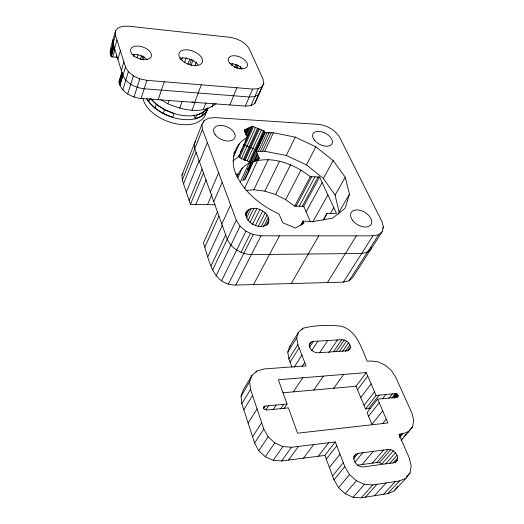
<?xml version="1.0" encoding="UTF-8"?>
<svg xmlns="http://www.w3.org/2000/svg" width="524" height="524" viewBox="0 0 524 524"><rect width="100%" height="100%" fill="white"/><g stroke="black" fill="none" stroke-linecap="round" stroke-linejoin="round"><path stroke-width="0.79" d="M113.033 39.595L113.027 43.715L122.944 75.541C126.598 83.788 135.723 87.705 144.192 88.805L249.247 96.986L254.874 96.56L258.686 94.53L260.369 91.235M117.376 57.365L111.285 56.802L110.269 53.481L110.289 49.348L115.418 31.093L117.959 28.041L122.577 26.324L128.819 26.2L229.964 37.328C237.641 38.566 245.468 42.254 249.457 49.223L263.048 79.176L263.808 83.382L254.73 103.555L250.931 105.619L245.343 106.077L141.048 98.499C131.472 97.497 120.926 92.034 118.935 81.823L121.85 72.03M267.279 224.842C274.982 213.013 250.092 200.777 245.402 214.113M246.103 212.652C244.249 223.414 263.12 232.125 268.753 221.96M265.02 132.795L264.319 131.17L252.548 126.218L244.361 129.985L247.433 137.419C234.208 143.995 230.128 160.344 235.636 173.431C243.889 192.282 260.847 205.546 279.102 214.067L282.698 222.766L295.608 228.078L303.972 222.929L303.141 221.01L312.553 221.718L332.53 218.161L345.074 208.382L349.482 194.201L345.251 177.25L333.159 160.547L315.841 146.825L295.307 137.157L273.39 132.762L265.02 132.795L256.433 151.403L264.686 151.279L286.268 155.438L306.429 164.903L323.367 178.481L335.098 195.098L339.074 212.043L338.36 214.29M406.048 478.209L399.445 480.934L372.675 484.929L364.409 484.386L356.372 480.731L349.534 474.593L344.825 466.615L335.334 441.955L324.893 455.408L334.004 479.807L338.563 487.687L345.237 493.732L353.117 497.309L361.246 497.8L387.668 493.674L394.199 490.942L406.048 478.209L410.05 472.923L411.189 465.882L409.224 457.852L398.967 434.265L402.563 433.826L408.844 431.481L412.657 426.739L413.731 420.32L411.831 412.925L395.581 376.959L391.186 370.298L385.061 365.097L377.974 361.829L370.678 360.984L367.213 361.246C361.429 348.047 357.041 330.723 341.281 326.229C328.607 324.703 315.278 325.155 302.879 328.266L298.542 332.196L289.634 346.528L287.8 352.161L288.868 358.927L291.96 367.2M397.271 460.19C398.934 454.793 393.576 449.127 388.166 449.461L358.03 453.358L355.776 454.203L354.322 455.913C352.325 461.408 357.872 467.375 363.433 466.923L393.773 462.738L395.934 461.886L397.271 460.19L395.175 462.535M376.088 395.456L366.25 372.584L356.051 386.26L365.529 408.949L376.088 395.456L395.43 393.603L396.891 394.015L397.971 395.24L398.03 396.57L397.041 397.218L377.666 399.118L367.042 412.578L371.935 424.289L382.749 410.934M217.421 211.853L203.45 242.953C209.279 260.297 212.41 285.167 235.826 285.049L343.384 282.135L349.004 280.831L352.58 277.622L382.284 231.575L383.437 227.003L381.904 221.456L339.67 137.36C335.229 129.9 327.002 125.367 318.507 124.365L214.971 117.625L208.65 118.182L204.163 120.559L201.95 124.404L181.939 175.147L182.306 180.132L190.454 204.347L215.161 204.773M350.425 347.058L349.947 348.925L348.624 350.255L346.561 350.851L317.957 352.79C313.752 352.842 309.461 349.56 309.278 345.198L309.848 343.305L311.269 341.976L313.418 341.386L341.831 339.657C345.951 339.65 350.065 342.834 350.425 347.058L347.641 351.034M371.372 247.583L370.972 249.116L367.376 252.267L361.658 253.478L251.376 254.612C241.341 254.206 231.379 248.612 227.233 239.226L194.777 148.698L194.332 143.72L195.812 141.133M110.269 53.481L115.424 35.2L115.418 31.093M110.433 53.998L113.184 44.232M110.78 55.138L113.544 45.372M111.127 56.278L113.898 46.512M111.285 56.802L114.055 47.029M114.533 48.549L116.957 40.034M112.784 56.939L114.926 49.426M116.066 57.247L116.714 54.994M117.9 59.363L120.382 50.835M121.352 70.432L123.887 61.891M119.099 82.366L122.02 72.574M119.465 83.578L122.4 73.786M119.839 84.783L122.773 74.991M120.009 85.34L125.511 67L115.424 35.2M122.78 90.036L128.354 71.709L125.511 67M133.744 56.605L134.426 54.378M137.137 57.686L138.048 54.725M127.686 94.104L133.358 75.81L128.354 71.709M140.281 59.5L141.428 55.806M141.912 59.651L143.065 55.963M193.906 115.156L195.256 118.81L202.022 116.014L206.417 111.651L207.517 108.147M143.275 59.933L144.198 56.985M134.013 97.071L139.797 78.836L133.358 75.81M287.8 352.161L296.735 337.842L298.542 332.196M141.048 98.499L146.936 80.342L252.653 89.06L258.312 88.667L262.131 86.663L263.808 83.382M150.65 98.499L156.375 104.263L164.575 109.601L174.04 113.512L172.645 117.369L163.213 113.472L155.045 108.154L148.777 101.826L149.864 98.571M155.045 108.154L156.375 104.263M158.137 99.743L164.274 81.77M180.04 59.212L180.544 57.771M181.592 59.867L182.352 57.712M163.213 113.472L164.575 109.601M216.058 103.483C202.709 115.018 182.581 109.994 167.863 103.785L169.147 100.143M184.507 62.762L186.289 57.732M187.919 64.21L189.714 59.192M324.893 455.408L281.643 460.943L273.227 460.327L265.288 456.725L258.771 450.745L254.599 443.022L241.859 403.768L241.027 396.255L249.634 381.826L251.9 375.485L256.845 370.999L263.991 368.968L306.029 365.824L297.874 344.641L296.735 337.842M189.465 64.865L191.529 59.133M191.018 65.526L193.087 59.801M241.027 396.255L243.313 389.935L251.9 375.485M194.948 65.546L196.251 61.97M179.66 108.193L182.044 101.682M194.666 102.396L201.321 84.829M192 110.328L194.994 102.416L196.605 102.357M195.256 118.81L196.716 115.005L203.502 112.228L207.353 108.422M203.214 109.817L205.998 102.684M202.022 116.014L203.502 112.228M206.417 111.651L207.904 107.879M203.286 122.78L204.163 120.559M182.306 180.132L202.447 129.369L201.95 124.404M211.945 106.909L213.353 103.359M183.557 183.845L196.114 152.425M231.765 65.67L232.669 63.404M234.411 67.485L235.63 64.472M235.885 67.622L237.103 64.616M186.334 192.105L199.087 160.717M236.887 68.5L238.112 65.493M199.506 161.883L207.366 142.567M239.763 68.768L240.686 66.515M189.157 200.489L202.107 169.141M229.807 104.944L236.927 87.763M190.454 204.347L203.495 173.012M195.812 204.439L206.168 179.896M245.343 106.077L252.653 89.06M210.334 192.085L218.652 172.841M207.478 204.642L211.978 194.299M250.931 105.619L258.312 88.667M254.73 103.555L262.131 86.663M233.828 153.185L234.47 151.718M244.367 131.138L245.003 129.69M213.746 201.602L222.209 182.385M233.324 157.344L239.422 143.497M244.826 132.657L246.424 129.042M245.599 133.45L247.832 128.387M245.599 134.596L248.474 128.092M245.913 135.022L249.116 127.797M246.673 135.814L250.518 127.155M239.494 154.331L239.036 156.25L232.918 161.012M240.136 152.884L242.075 148.534M242.717 147.087L243.686 144.912M245.625 140.57L246.267 139.122M243.568 145.253L244.21 143.812M244.852 142.364L251.92 126.507M239.036 156.25L252.548 126.218M239.573 157.586L245.049 145.325M245.101 145.331L253.472 126.605M241.21 159.126L247.04 146.157M247.092 146.163L255.496 127.456M243.496 159.224L257.52 128.308M244.066 160.311L258.437 128.694M204.845 247.112L218.927 216.045M237.123 176.398C239.743 170.221 244.472 164.615 250.97 162.453L242.664 180.466L245.029 179.575L253.361 161.589M244.957 160.685L259.36 129.081M237.752 178.003L242.396 167.791M247.243 160.783L261.378 129.932M248.874 162.316L263.402 130.784M240.156 182.418L249.044 163.075M250.099 161.975L255.705 149.785L259.36 158.569L251.337 162.61L240.483 158.084L238.944 155.32M264.319 131.17L255.758 149.785L244.145 144.945M221.796 224.062L230.606 204.93M255.863 150.041L264.43 131.426M250.374 162.65L255.987 150.467M256.092 150.598L264.672 131.983M256.321 151.154L264.908 132.539M207.963 256.374L222.268 225.372M248.33 169.887L256.616 151.967M244.492 179.85L252.817 161.864C272.781 155.523 294.553 164.215 310.306 176.693L319.575 177.014L336.519 213.451L327.028 213.32L323.053 220.283M253.59 161.353L257.238 153.473M258.424 151.272L267.043 132.683M254.199 161.327L257.526 154.154M254.815 161.294L257.815 154.842M260.467 151.207L269.113 132.644M256.773 159.938L258.443 156.355M244.61 188.391L257.749 160.279M258.404 159.309L259.072 157.875M262.557 151.207L271.229 132.67M264.686 151.279L273.39 132.762M211.126 265.779L225.667 234.863M212.587 270.102L236.285 220.159L202.447 129.369M245.939 190.415L253.826 189.767L268.229 159.624M245.383 214.454L247.138 210.805M216.012 276.03L240.025 226.204L236.285 220.159M245.71 215.96L248.874 209.404M246.594 218.004L251.179 208.545M247.878 220.637L253.898 208.283M253.826 189.767L264.843 191.155L279.528 161.209M250.079 222.412L256.845 208.637M221.554 280.844L245.939 231.195L240.025 226.204M286.268 155.438L295.307 137.157M252.306 224.776L259.832 209.567M241.079 252.221L250.492 233.311M255.443 225.484L262.648 211.028M323.943 219.523L327.028 213.32M228.425 284.015L253.21 234.575L260.978 235.813L372.905 235.839L378.688 234.687L382.284 231.575M258.227 226.623L265.124 212.908M264.843 191.155L275.585 194.535L290.578 164.772M261.24 226.623L267.076 215.089M263.624 226.794L268.386 217.427M266.022 225.536L268.963 219.772M235.826 285.049L260.978 235.813M319.575 177.014L303.724 206.299L294.665 206.142L285.659 199.618L300.979 170.025M306.429 164.903L315.841 146.825M294.665 206.142L310.306 176.693M253.524 284.565L279.449 235.82M296.086 206.168L311.76 176.745M299.204 206.22L314.957 176.85M302.315 206.273L318.134 176.961M323.367 178.481L333.159 160.547M306.14 211.807L322.149 182.548M300.815 225.255L303.141 221.01M301.326 224.842L303.272 221.311M302.001 224.796L303.553 221.973M312.736 221.986L327.906 194.928M181.939 175.147L183.053 173.175M335.098 195.098L345.251 177.25M330.212 213.831L333.795 207.596M291.259 283.543L318.762 235.826M339.074 212.043L349.482 194.201M256.02 372.374L256.845 370.999M241.859 403.768L250.544 389.391L249.634 381.826M243.804 409.748L252.568 395.43M327.435 282.567L356.353 235.833M302.027 329.629L302.879 328.266M248.134 423.104L257.074 408.903M288.868 358.927L297.874 344.641M290.08 362.169L299.132 347.903M343.384 282.135L372.905 235.839M263.467 407.679L264.325 406.329L265.059 406.1L287.06 403.991L278.355 379.762L366.25 372.584M263.336 408.799L265.059 406.1M382.572 228.353L383.437 227.003M265.937 409.807L268.537 405.766M349.004 280.831L378.688 234.687M294.069 367.324L301.916 355.141M309.088 345.355L311.269 341.976M309.474 347.471L313.418 341.386M252.555 436.734L261.686 422.671M273.056 409.742L276.128 405.039M311.754 350.549L317.917 341.111M302.093 366.512L304.739 362.464M254.599 443.022L263.814 429.018L250.544 389.391M280.55 409.002L283.654 404.318M293.381 391.854L302.754 377.771M319.706 352.593L327.742 340.515M283.936 408.668L287.06 403.991M258.771 450.745L268.124 436.833L263.814 429.018M328.862 352.606L337.456 339.919M333.644 351.643L341.831 339.657M336.041 351.931L344.261 339.952M265.288 456.725L274.792 442.904L282.894 446.586L291.455 447.26L335.334 441.955M339.257 351.656L346.593 341.032M313.778 390.033L323.426 376.081M342.585 351.342L348.571 342.716M345.323 351.48L349.947 344.858M273.227 460.327L282.894 446.586M281.643 460.943L291.455 447.26M333.703 388.258L343.62 374.431M288.547 460.059L298.464 446.415M303.54 458.14L313.673 444.575M357.512 389.758L367.763 376.108M394.199 490.942L397.755 486.259M360.748 397.506L371.123 383.922M318.278 456.253L328.627 442.767M364.023 405.353L374.529 391.828M326.295 459.162L336.794 445.754M368.542 408.635L379.14 395.168M368.562 416.22L379.245 402.786M382.258 399L385.815 394.526M329.406 467.5L340.037 454.177M388.847 398.351L392.437 393.891M391.828 398.063L395.43 393.603M392.568 398.135L396.17 393.681M393.799 397.827L396.891 394.015M394.565 398.194L397.519 394.552M396 397.664L397.971 395.24M332.557 475.936L343.318 462.705M397.159 397.166L398.148 395.954M334.004 479.807L344.825 466.615M353.707 456.725L355.776 454.203M353.366 459.024L358.03 453.358M382.815 423.405L386.293 419.18M354.99 462.161L362.811 452.743M338.563 487.687L349.534 474.593M362.143 464.533L373.239 451.393M345.237 493.732L356.372 480.731M372.302 463.151L383.529 450.064M399.223 435.83L400.768 434.049M357.394 465.181L376.88 462.522L388.166 449.461M399.432 436.872L402 433.898M399.471 437.396L402.563 433.826M376.88 462.522L379.435 462.718L390.76 449.671M401.273 439.8L402.308 438.614M403.86 436.833L406.447 433.865M407.482 432.673L412.657 426.739M401.089 440.389L408.844 431.481M393.288 450.83L381.917 463.851L379.435 462.718M353.117 497.309L364.409 484.386M385.618 463.969L395.482 452.749M389.758 463.504L397.054 455.251M361.246 497.8L372.675 484.929M392.967 463.19L397.677 457.897M365.431 497.145L376.913 484.3M374.562 495.724L386.168 482.912M383.594 494.315L395.319 481.549M387.668 493.674L399.445 480.934M406.277 476.984L410.05 472.923M264.325 406.329L263.605 407.482L264.122 409.015L266.408 410.043L288.455 407.875L297.547 433.197L387.924 422.966L377.666 399.118M289.634 346.528L290.715 345.545M243.516 145.246L244.197 144.952M365.529 408.949L370.737 408.412M282.96 392.784L356.051 386.26M235.833 174.125L238.119 174.204M238.322 68.631L241.191 68.899M191.889 101.872L194.994 102.416M139.797 78.836L146.936 80.342M245.939 231.195L253.21 234.575M275.585 194.535L285.659 199.618M160.914 99.639L167.863 103.785M268.124 436.833L274.792 442.904M147.27 99.056L148.777 101.826M303.724 206.299L310.581 221.947M247.734 168.387L248.939 171.387M143.118 98.532L143.327 100.051A33.254 19.807 21 0 0 165.715 120.612A33.254 19.807 21 0 0 197.129 122.577L202.153 119.407A33.254 19.807 21 0 0 206.076 112.293M207.89 108.049A33.425 19.761 21 0 1 204.111 114.415L199.074 117.559A33.425 19.761 21 0 1 146.772 98.807M207.615 108.317A33.549 19.722 21.1 0 1 205.598 110.636L200.548 113.767A33.549 19.722 21.1 0 1 150.604 98.584M132.113 54.765A10.801 6.157 19.4 0 1 147.12 59.834M180.138 58.361A12.353 6.963 21.4 0 1 197.974 64.806M230.436 63.646A10.12 5.62 23.3 0 1 242.324 68.716M215.194 134.747A11.397 6.923 23.4 0 0 233.914 139.102A11.397 6.923 23.4 0 0 224.003 125.845A11.397 6.923 23.4 0 0 215.194 134.747M314.518 140.268A10.742 6.216 27.5 0 0 331.64 144.362A10.742 6.216 27.5 0 0 321.35 131.766A10.742 6.216 27.5 0 0 314.518 140.268M352.849 220.676A11.607 7.179 31 0 0 371.031 224.56A11.607 7.179 31 0 0 359.556 210.196A11.607 7.179 31 0 0 352.849 220.676M229.807 63.116A10.192 5.594 23.3 0 0 246.45 67.413A10.192 5.594 23.3 0 0 237.49 56.199A10.192 5.594 23.3 0 0 229.807 63.116M182.391 60.725A12.445 6.93 21.5 0 0 202.185 62.507A12.445 6.93 21.5 0 0 187.559 49.865A12.445 6.93 21.5 0 0 182.391 60.725M133.351 55.452A10.886 6.124 19.5 0 0 151.01 57.057A10.886 6.124 19.5 0 0 138.618 46.112A10.886 6.124 19.5 0 0 133.351 55.452"/></g></svg>
